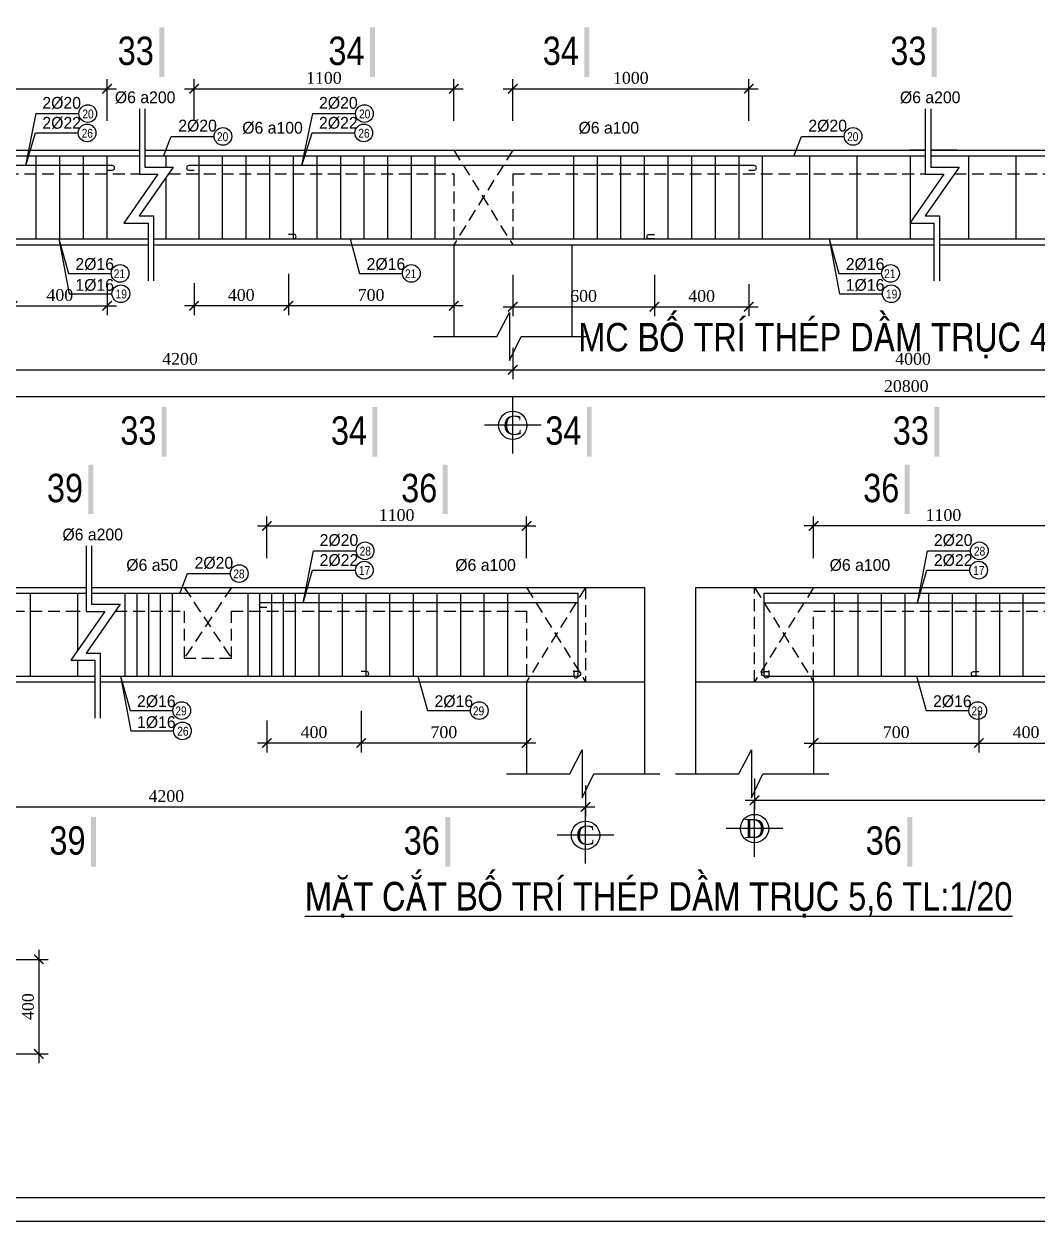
# Model space of a CAD drawing. Extents: x 394 to 4263, y -2056 to 752.
# Drawn here: x 3655 to 3869.5, y 157.9 to 411.4 of the extents above; entities that cross this region are included whole.
import ezdxf
from ezdxf.enums import TextEntityAlignment as Align

# ---------------------------------------------------------------- set-up
doc = ezdxf.new("R2010")
doc.units = 0
doc.header["$MEASUREMENT"] = 0
doc.linetypes.add('CENTER2', pattern=[1.125, 0.75, -0.125, 0.125, -0.125])
doc.linetypes.add('HIDDEN', pattern=[0.375, 0.25, -0.125])
doc.layers.get('0').update_dxf_attribs({"linetype": 'CONTINUOUS'})
doc.layers.get('DEFPOINTS').update_dxf_attribs({"linetype": 'CONTINUOUS'})
for name, color, linetype in [('cot', 8, 'CONTINUOUS'), ('DAI', 3, 'CONTINUOUS'), ('DIM', 1, 'CONTINUOUS'), ('DUT', 7, 'CENTER2'), ('MOTAAR', 1, 'CONTINUOUS'), ('TEXT', 7, 'CONTINUOUS'), ('THEP', 6, 'CONTINUOUS'), ('TU1', 9, 'CONTINUOUS'), ('TUONG', 7, 'CONTINUOUS')]:
    doc.layers.add(name, color=color, linetype=linetype)
doc.styles.add('DIM-NEW', font='')
doc.styles.add('style1', font='')
doc.styles.add('T2', font='')
doc.styles.get('DIM-NEW').set_extended_font_data('VNI-Helve-Condense')
doc.styles.get('style1').set_extended_font_data('VNI-Goudy')
doc.styles.get('T2').set_extended_font_data('VNI-Times')
doc.dimstyles.new('TL20', dxfattribs={"dimtxt": 2.5, "dimasz": 2, "dimexe": 2, "dimexo": 2, "dimgap": 1, "dimtad": 1, "dimdec": 0, "dimlfac": 20, "dimzin": 0, "dimdsep": 46, "dimtxsty": 'T2', "dimblk": 'ARCHTICK', "dimcen": 2.5, "dimdle": 2, "dimclrd": 1, "dimclre": 1, "dimclrt": 2, "dimadec": 0, "dimazin": 0, "dimtfac": 1, "dimtdec": 0, "dimtix": 1, "dimtofl": 0, "dimtmove": 0, "dimatfit": 0, "dimldrblk": 'ARCHTICK', "dimfxl": 1, "dimtolj": 1, "dimtzin": 0, "dimlwd": -1, "dimlwe": -1, "dimarcsym": 0})

# ---------------------------------------------------------------- blocks, each defined once
blk = doc.blocks.new('_ARCHTICK')
at = {"color": 0, "linetype": 'ByBlock', "const_width": 0.15}
blk.add_lwpolyline([(-0.5, -0.5), (0.5, 0.5)], dxfattribs=at)
blk = doc.blocks.new('*D108')
at = {"layer": 'DEFPOINTS', "color": 0, "transparency": 16777216}
for p in [(3466.01, 342.09), (4217.7, 342.09), (3466.01, 332.39)]:
    blk.add_point(p, dxfattribs=at)
at = {"layer": 'TUONG', "color": 1, "transparency": 16777216}
for p, q in [((3466.01, 340.09), (3466.01, 330.39)), ((4217.7, 340.09), (4217.7, 330.39)), ((4219.7, 332.39), (3464.01, 332.39))]:
    blk.add_line(p, q, dxfattribs=at)
at = {"layer": 'TUONG', "color": 1, "transparency": 16777216, "xscale": 2, "yscale": 2, "zscale": 2, "rotation": 180}
blk.add_blockref('_ARCHTICK', (3466.01, 332.39), dxfattribs=at)
at = {"layer": 'TUONG', "color": 1, "transparency": 16777216, "xscale": 2, "yscale": 2, "zscale": 2}
blk.add_blockref('_ARCHTICK', (4217.7, 332.39), dxfattribs=at)
at = {"layer": 'TUONG', "color": 2, "transparency": 16777216, "insert": (3841.85, 334.67), "char_height": 2.5, "attachment_point": 5, "style": 'T2'}
blk.add_mtext('\\A1;20800', dxfattribs=at)
blk = doc.blocks.new('*D106')
at = {"layer": 'DEFPOINTS', "color": 0, "transparency": 16777216}
for p in [(3617.59, 346.56), (3758.51, 344.77), (3758.51, 338.16)]:
    blk.add_point(p, dxfattribs=at)
at = {"layer": 'TUONG', "color": 1, "transparency": 16777216}
for p, q in [((3617.59, 344.56), (3617.59, 336.16)), ((3758.51, 342.77), (3758.51, 336.16)), ((3615.59, 338.16), (3760.51, 338.16))]:
    blk.add_line(p, q, dxfattribs=at)
at = {"layer": 'TUONG', "color": 1, "transparency": 16777216, "xscale": 2, "yscale": 2, "zscale": 2, "rotation": 180}
blk.add_blockref('_ARCHTICK', (3617.59, 338.16), dxfattribs=at)
at = {"layer": 'TUONG', "color": 1, "transparency": 16777216, "xscale": 2, "yscale": 2, "zscale": 2}
blk.add_blockref('_ARCHTICK', (3758.51, 338.16), dxfattribs=at)
at = {"layer": 'TUONG', "color": 2, "transparency": 16777216, "insert": (3688.05, 340.44), "char_height": 2.5, "attachment_point": 5, "style": 'T2'}
blk.add_mtext('\\A1;4200', dxfattribs=at)
blk = doc.blocks.new('*D105')
at = {"layer": 'DEFPOINTS', "color": 0, "transparency": 16777216}
for p in [(3758.51, 344.77), (3928.04, 344.77), (3928.04, 338.16)]:
    blk.add_point(p, dxfattribs=at)
at = {"layer": 'TUONG', "color": 1, "transparency": 16777216}
for p, q in [((3758.51, 342.77), (3758.51, 336.16)), ((3928.04, 342.77), (3928.04, 336.16)), ((3756.51, 338.16), (3930.04, 338.16))]:
    blk.add_line(p, q, dxfattribs=at)
at = {"layer": 'TUONG', "color": 1, "transparency": 16777216, "xscale": 2, "yscale": 2, "zscale": 2, "rotation": 180}
blk.add_blockref('_ARCHTICK', (3758.51, 338.16), dxfattribs=at)
at = {"layer": 'TUONG', "color": 1, "transparency": 16777216, "xscale": 2, "yscale": 2, "zscale": 2}
blk.add_blockref('_ARCHTICK', (3928.04, 338.16), dxfattribs=at)
at = {"layer": 'TUONG', "color": 2, "transparency": 16777216, "insert": (3843.28, 340.44), "char_height": 2.5, "attachment_point": 5, "style": 'T2'}
blk.add_mtext('\\A1;4000', dxfattribs=at)
blk = doc.blocks.new('truc2')
at = {"layer": 'MOTAAR'}
for p, q in [((0, -15), (0, 0)), ((7.5, -7.5), (-7.5, -7.5))]:
    blk.add_line(p, q, dxfattribs=at)
blk.add_lwpolyline([(0, -3.5), (0, -1.84)], dxfattribs=at)
blk.add_circle((0, -7.5), 3.75, dxfattribs=at)
at = {"layer": 'TEXT', "style": 'T2'}
blk.add_attdef('1', text='', height=5, dxfattribs=at).set_placement((0, -7.5), align=Align.MIDDLE_CENTER)
blk = doc.blocks.new('*D100')
at = {"layer": 'DEFPOINTS', "color": 0, "transparency": 16777216}
for p in [(3672.59, 397.66), (3617.59, 388.85), (3672.59, 388.85)]:
    blk.add_point(p, dxfattribs=at)
at = {"layer": 'TUONG', "color": 1, "transparency": 16777216}
for p, q in [((3617.59, 390.85), (3617.59, 399.66)), ((3672.59, 390.85), (3672.59, 399.66)), ((3615.59, 397.66), (3674.59, 397.66))]:
    blk.add_line(p, q, dxfattribs=at)
at = {"layer": 'TUONG', "color": 1, "transparency": 16777216, "xscale": 2, "yscale": 2, "zscale": 2, "rotation": 180}
blk.add_blockref('_ARCHTICK', (3617.59, 397.66), dxfattribs=at)
at = {"layer": 'TUONG', "color": 1, "transparency": 16777216, "xscale": 2, "yscale": 2, "zscale": 2}
blk.add_blockref('_ARCHTICK', (3672.59, 397.66), dxfattribs=at)
at = {"layer": 'TUONG', "color": 2, "transparency": 16777216, "insert": (3645.09, 399.94), "char_height": 2.5, "attachment_point": 5, "style": 'T2'}
blk.add_mtext('\\A1;1100', dxfattribs=at)
blk = doc.blocks.new('*D99')
at = {"layer": 'DEFPOINTS', "color": 0, "transparency": 16777216}
for p in [(3808.51, 397.66), (3758.51, 388.85), (3808.51, 388.85)]:
    blk.add_point(p, dxfattribs=at)
at = {"layer": 'TUONG', "color": 1, "transparency": 16777216}
for p, q in [((3758.51, 390.85), (3758.51, 399.66)), ((3808.51, 390.85), (3808.51, 399.66)), ((3756.51, 397.66), (3810.51, 397.66))]:
    blk.add_line(p, q, dxfattribs=at)
at = {"layer": 'TUONG', "color": 1, "transparency": 16777216, "xscale": 2, "yscale": 2, "zscale": 2, "rotation": 180}
blk.add_blockref('_ARCHTICK', (3758.51, 397.66), dxfattribs=at)
at = {"layer": 'TUONG', "color": 1, "transparency": 16777216, "xscale": 2, "yscale": 2, "zscale": 2}
blk.add_blockref('_ARCHTICK', (3808.51, 397.66), dxfattribs=at)
at = {"layer": 'TUONG', "color": 2, "transparency": 16777216, "insert": (3783.51, 399.94), "char_height": 2.5, "attachment_point": 5, "style": 'T2'}
blk.add_mtext('\\A1;1000', dxfattribs=at)
blk = doc.blocks.new('*D98')
at = {"layer": 'DEFPOINTS', "color": 0, "transparency": 16777216}
for p in [(3746.01, 397.66), (3691.01, 388.85), (3746.01, 388.85)]:
    blk.add_point(p, dxfattribs=at)
at = {"layer": 'TUONG', "color": 1, "transparency": 16777216}
for p, q in [((3691.01, 390.85), (3691.01, 399.66)), ((3746.01, 390.85), (3746.01, 399.66)), ((3689.01, 397.66), (3748.01, 397.66))]:
    blk.add_line(p, q, dxfattribs=at)
at = {"layer": 'TUONG', "color": 1, "transparency": 16777216, "xscale": 2, "yscale": 2, "zscale": 2, "rotation": 180}
blk.add_blockref('_ARCHTICK', (3691.01, 397.66), dxfattribs=at)
at = {"layer": 'TUONG', "color": 1, "transparency": 16777216, "xscale": 2, "yscale": 2, "zscale": 2}
blk.add_blockref('_ARCHTICK', (3746.01, 397.66), dxfattribs=at)
at = {"layer": 'TUONG', "color": 2, "transparency": 16777216, "insert": (3718.51, 399.94), "char_height": 2.5, "attachment_point": 5, "style": 'T2'}
blk.add_mtext('\\A1;1100', dxfattribs=at)
blk = doc.blocks.new('*D126')
at = {"layer": 'DEFPOINTS', "color": 0, "transparency": 16777216}
for p in [(3596.38, 253.98), (3773.92, 252.19), (3773.92, 245.58)]:
    blk.add_point(p, dxfattribs=at)
at = {"layer": 'TUONG', "color": 1, "transparency": 16777216}
for p, q in [((3596.38, 251.98), (3596.38, 243.58)), ((3773.92, 250.19), (3773.92, 243.58)), ((3594.38, 245.58), (3775.92, 245.58))]:
    blk.add_line(p, q, dxfattribs=at)
at = {"layer": 'TUONG', "color": 1, "transparency": 16777216, "xscale": 2, "yscale": 2, "zscale": 2, "rotation": 180}
blk.add_blockref('_ARCHTICK', (3596.38, 245.58), dxfattribs=at)
at = {"layer": 'TUONG', "color": 1, "transparency": 16777216, "xscale": 2, "yscale": 2, "zscale": 2}
blk.add_blockref('_ARCHTICK', (3773.92, 245.58), dxfattribs=at)
at = {"layer": 'TUONG', "color": 2, "transparency": 16777216, "insert": (3685.15, 247.86), "char_height": 2.5, "attachment_point": 5, "style": 'T2'}
blk.add_mtext('\\A1;4200', dxfattribs=at)
blk = doc.blocks.new('*D125')
at = {"layer": 'DEFPOINTS', "color": 0, "transparency": 16777216}
for p in [(3809.72, 253.6), (3979.46, 253.6), (3979.46, 247)]:
    blk.add_point(p, dxfattribs=at)
at = {"layer": 'TUONG', "color": 1, "transparency": 16777216}
for p, q in [((3809.72, 251.6), (3809.72, 245)), ((3979.46, 251.6), (3979.46, 245)), ((3807.72, 247), (3981.46, 247))]:
    blk.add_line(p, q, dxfattribs=at)
at = {"layer": 'TUONG', "color": 1, "transparency": 16777216, "xscale": 2, "yscale": 2, "zscale": 2, "rotation": 180}
blk.add_blockref('_ARCHTICK', (3809.72, 247), dxfattribs=at)
at = {"layer": 'TUONG', "color": 1, "transparency": 16777216, "xscale": 2, "yscale": 2, "zscale": 2}
blk.add_blockref('_ARCHTICK', (3979.46, 247), dxfattribs=at)
at = {"layer": 'TUONG', "color": 2, "transparency": 16777216, "insert": (3894.59, 249.28), "char_height": 2.5, "attachment_point": 5, "style": 'T2'}
blk.add_mtext('\\A1;4200', dxfattribs=at)
blk = doc.blocks.new('*D118')
at = {"layer": 'DEFPOINTS', "color": 0, "transparency": 16777216}
for p in [(3761.42, 305.08), (3706.42, 296.27), (3761.42, 296.27)]:
    blk.add_point(p, dxfattribs=at)
at = {"layer": 'TUONG', "color": 1, "transparency": 16777216}
for p, q in [((3706.42, 298.27), (3706.42, 307.08)), ((3761.42, 298.27), (3761.42, 307.08)), ((3704.42, 305.08), (3763.42, 305.08))]:
    blk.add_line(p, q, dxfattribs=at)
at = {"layer": 'TUONG', "color": 1, "transparency": 16777216, "xscale": 2, "yscale": 2, "zscale": 2, "rotation": 180}
blk.add_blockref('_ARCHTICK', (3706.42, 305.08), dxfattribs=at)
at = {"layer": 'TUONG', "color": 1, "transparency": 16777216, "xscale": 2, "yscale": 2, "zscale": 2}
blk.add_blockref('_ARCHTICK', (3761.42, 305.08), dxfattribs=at)
at = {"layer": 'TUONG', "color": 2, "transparency": 16777216, "insert": (3733.92, 307.36), "char_height": 2.5, "attachment_point": 5, "style": 'T2'}
blk.add_mtext('\\A1;1100', dxfattribs=at)
blk = doc.blocks.new('*D117')
at = {"layer": 'DEFPOINTS', "color": 0, "transparency": 16777216}
for p in [(3822.22, 305.08), (3822.22, 296.27), (3877.22, 296.27)]:
    blk.add_point(p, dxfattribs=at)
at = {"layer": 'TUONG', "color": 1, "transparency": 16777216}
for p, q in [((3822.22, 298.27), (3822.22, 307.08)), ((3877.22, 298.27), (3877.22, 307.08)), ((3879.22, 305.08), (3820.22, 305.08))]:
    blk.add_line(p, q, dxfattribs=at)
at = {"layer": 'TUONG', "color": 1, "transparency": 16777216, "xscale": 2, "yscale": 2, "zscale": 2, "rotation": 180}
blk.add_blockref('_ARCHTICK', (3822.22, 305.08), dxfattribs=at)
at = {"layer": 'TUONG', "color": 1, "transparency": 16777216, "xscale": 2, "yscale": 2, "zscale": 2}
blk.add_blockref('_ARCHTICK', (3877.22, 305.08), dxfattribs=at)
at = {"layer": 'TUONG', "color": 2, "transparency": 16777216, "insert": (3849.72, 307.36), "char_height": 2.5, "attachment_point": 5, "style": 'T2'}
blk.add_mtext('\\A1;1100', dxfattribs=at)
blk = doc.blocks.new('*D136')
at = {"layer": 'cot', "color": 1, "transparency": 16777216}
for p, q in [((3650.57, 213.29), (3660.13, 213.29)), ((3658.13, 215.29), (3658.13, 191.29)), ((3644.72, 193.29), (3660.13, 193.29))]:
    blk.add_line(p, q, dxfattribs=at)
at = {"layer": 'DEFPOINTS', "color": 0, "transparency": 16777216}
for p in [(3648.57, 213.29), (3642.72, 193.29), (3658.13, 193.29)]:
    blk.add_point(p, dxfattribs=at)
at = {"layer": 'cot', "color": 1, "transparency": 16777216, "xscale": 2, "yscale": 2, "zscale": 2}
for p, rotation in [((3658.13, 213.29), 90), ((3658.13, 193.29), 270)]:
    blk.add_blockref('_ARCHTICK', p, dxfattribs=dict(at, rotation=rotation))
at = {"layer": 'cot', "color": 2, "lineweight": -2, "transparency": 16777216, "insert": (3655.85, 203.29), "char_height": 2.5, "attachment_point": 5, "rotation": 90, "style": 'T2'}
blk.add_mtext('\\A1;400', dxfattribs=at)
blk = doc.blocks.new('*D158')
at = {"layer": 'DEFPOINTS', "color": 0, "transparency": 16777216}
for p in [(3652.59, 358.48), (3672.59, 358.48), (3672.59, 351.69)]:
    blk.add_point(p, dxfattribs=at)
at = {"layer": 'TUONG', "color": 1, "transparency": 16777216}
for p, q in [((3652.59, 356.48), (3652.59, 349.69)), ((3672.59, 356.48), (3672.59, 349.69)), ((3650.59, 351.69), (3674.59, 351.69))]:
    blk.add_line(p, q, dxfattribs=at)
at = {"layer": 'TUONG', "color": 1, "transparency": 16777216, "xscale": 2, "yscale": 2, "zscale": 2, "rotation": 180}
blk.add_blockref('_ARCHTICK', (3652.59, 351.69), dxfattribs=at)
at = {"layer": 'TUONG', "color": 1, "transparency": 16777216, "xscale": 2, "yscale": 2, "zscale": 2}
blk.add_blockref('_ARCHTICK', (3672.59, 351.69), dxfattribs=at)
at = {"layer": 'TUONG', "color": 2, "transparency": 16777216, "insert": (3662.59, 353.97), "char_height": 2.5, "attachment_point": 5, "style": 'T2'}
blk.add_mtext('\\A1;400', dxfattribs=at)
blk = doc.blocks.new('*D161')
at = {"layer": 'DEFPOINTS', "color": 0, "transparency": 16777216}
for p in [(3711.01, 360.48), (3746.01, 360.48), (3711.01, 351.69)]:
    blk.add_point(p, dxfattribs=at)
at = {"layer": 'TUONG', "color": 1, "transparency": 16777216}
for p, q in [((3711.01, 358.48), (3711.01, 349.69)), ((3746.01, 358.48), (3746.01, 349.69)), ((3748.01, 351.69), (3709.01, 351.69))]:
    blk.add_line(p, q, dxfattribs=at)
at = {"layer": 'TUONG', "color": 1, "transparency": 16777216, "xscale": 2, "yscale": 2, "zscale": 2, "rotation": 180}
blk.add_blockref('_ARCHTICK', (3711.01, 351.69), dxfattribs=at)
at = {"layer": 'TUONG', "color": 1, "transparency": 16777216, "xscale": 2, "yscale": 2, "zscale": 2}
blk.add_blockref('_ARCHTICK', (3746.01, 351.69), dxfattribs=at)
at = {"layer": 'TUONG', "color": 2, "transparency": 16777216, "insert": (3728.51, 353.97), "char_height": 2.5, "attachment_point": 5, "style": 'T2'}
blk.add_mtext('\\A1;700', dxfattribs=at)
blk = doc.blocks.new('*D160')
at = {"layer": 'DEFPOINTS', "color": 0, "transparency": 16777216}
for p in [(3691.01, 358.48), (3711.01, 358.48), (3691.01, 351.69)]:
    blk.add_point(p, dxfattribs=at)
at = {"layer": 'TUONG', "color": 1, "transparency": 16777216}
for p, q in [((3691.01, 356.48), (3691.01, 349.69)), ((3711.01, 356.48), (3711.01, 349.69)), ((3713.01, 351.69), (3689.01, 351.69))]:
    blk.add_line(p, q, dxfattribs=at)
at = {"layer": 'TUONG', "color": 1, "transparency": 16777216, "xscale": 2, "yscale": 2, "zscale": 2, "rotation": 180}
blk.add_blockref('_ARCHTICK', (3691.01, 351.69), dxfattribs=at)
at = {"layer": 'TUONG', "color": 1, "transparency": 16777216, "xscale": 2, "yscale": 2, "zscale": 2}
blk.add_blockref('_ARCHTICK', (3711.01, 351.69), dxfattribs=at)
at = {"layer": 'TUONG', "color": 2, "transparency": 16777216, "insert": (3701.01, 353.97), "char_height": 2.5, "attachment_point": 5, "style": 'T2'}
blk.add_mtext('\\A1;400', dxfattribs=at)
blk = doc.blocks.new('*D162')
at = {"layer": 'DEFPOINTS', "color": 0, "transparency": 16777216}
for p in [(3788.51, 358.26), (3808.51, 358.26), (3808.51, 351.48)]:
    blk.add_point(p, dxfattribs=at)
at = {"layer": 'TUONG', "color": 1, "transparency": 16777216}
for p, q in [((3788.51, 356.26), (3788.51, 349.48)), ((3808.51, 356.26), (3808.51, 349.48)), ((3786.51, 351.48), (3810.51, 351.48))]:
    blk.add_line(p, q, dxfattribs=at)
at = {"layer": 'TUONG', "color": 1, "transparency": 16777216, "xscale": 2, "yscale": 2, "zscale": 2, "rotation": 180}
blk.add_blockref('_ARCHTICK', (3788.51, 351.48), dxfattribs=at)
at = {"layer": 'TUONG', "color": 1, "transparency": 16777216, "xscale": 2, "yscale": 2, "zscale": 2}
blk.add_blockref('_ARCHTICK', (3808.51, 351.48), dxfattribs=at)
at = {"layer": 'TUONG', "color": 2, "transparency": 16777216, "insert": (3798.51, 353.76), "char_height": 2.5, "attachment_point": 5, "style": 'T2'}
blk.add_mtext('\\A1;400', dxfattribs=at)
blk = doc.blocks.new('*D163')
at = {"layer": 'DEFPOINTS', "color": 0, "transparency": 16777216}
for p in [(3758.51, 360.26), (3788.51, 360.26), (3788.51, 351.48)]:
    blk.add_point(p, dxfattribs=at)
at = {"layer": 'TUONG', "color": 1, "transparency": 16777216}
for p, q in [((3758.51, 358.26), (3758.51, 349.48)), ((3788.51, 358.26), (3788.51, 349.48)), ((3756.51, 351.48), (3790.51, 351.48))]:
    blk.add_line(p, q, dxfattribs=at)
at = {"layer": 'TUONG', "color": 1, "transparency": 16777216, "xscale": 2, "yscale": 2, "zscale": 2, "rotation": 180}
blk.add_blockref('_ARCHTICK', (3758.51, 351.48), dxfattribs=at)
at = {"layer": 'TUONG', "color": 1, "transparency": 16777216, "xscale": 2, "yscale": 2, "zscale": 2}
blk.add_blockref('_ARCHTICK', (3788.51, 351.48), dxfattribs=at)
at = {"layer": 'TUONG', "color": 2, "transparency": 16777216, "insert": (3773.51, 353.77), "char_height": 2.5, "attachment_point": 5, "style": 'T2'}
blk.add_mtext('\\A1;600', dxfattribs=at)
blk = doc.blocks.new('*D181')
at = {"layer": 'DEFPOINTS', "color": 0, "transparency": 16777216}
for p in [(3706.42, 265.9), (3726.42, 265.9), (3706.42, 259.11)]:
    blk.add_point(p, dxfattribs=at)
at = {"layer": 'TUONG', "color": 1, "transparency": 16777216}
for p, q in [((3706.42, 263.9), (3706.42, 257.11)), ((3726.42, 263.9), (3726.42, 257.11)), ((3728.42, 259.11), (3704.42, 259.11))]:
    blk.add_line(p, q, dxfattribs=at)
at = {"layer": 'TUONG', "color": 1, "transparency": 16777216, "xscale": 2, "yscale": 2, "zscale": 2, "rotation": 180}
blk.add_blockref('_ARCHTICK', (3706.42, 259.11), dxfattribs=at)
at = {"layer": 'TUONG', "color": 1, "transparency": 16777216, "xscale": 2, "yscale": 2, "zscale": 2}
blk.add_blockref('_ARCHTICK', (3726.42, 259.11), dxfattribs=at)
at = {"layer": 'TUONG', "color": 2, "transparency": 16777216, "insert": (3716.42, 261.39), "char_height": 2.5, "attachment_point": 5, "style": 'T2'}
blk.add_mtext('\\A1;400', dxfattribs=at)
blk = doc.blocks.new('*D180')
at = {"layer": 'DEFPOINTS', "color": 0, "transparency": 16777216}
for p in [(3726.42, 267.9), (3761.42, 267.9), (3726.42, 259.11)]:
    blk.add_point(p, dxfattribs=at)
at = {"layer": 'TUONG', "color": 1, "transparency": 16777216}
for p, q in [((3726.42, 265.9), (3726.42, 257.11)), ((3761.42, 265.9), (3761.42, 257.11)), ((3763.42, 259.11), (3724.42, 259.11))]:
    blk.add_line(p, q, dxfattribs=at)
at = {"layer": 'TUONG', "color": 1, "transparency": 16777216, "xscale": 2, "yscale": 2, "zscale": 2, "rotation": 180}
blk.add_blockref('_ARCHTICK', (3726.42, 259.11), dxfattribs=at)
at = {"layer": 'TUONG', "color": 1, "transparency": 16777216, "xscale": 2, "yscale": 2, "zscale": 2}
blk.add_blockref('_ARCHTICK', (3761.42, 259.11), dxfattribs=at)
at = {"layer": 'TUONG', "color": 2, "transparency": 16777216, "insert": (3743.92, 261.39), "char_height": 2.5, "attachment_point": 5, "style": 'T2'}
blk.add_mtext('\\A1;700', dxfattribs=at)
blk = doc.blocks.new('*D183')
at = {"layer": 'DEFPOINTS', "color": 0, "transparency": 16777216}
for p in [(3822.22, 267.9), (3857.22, 267.9), (3857.22, 259.11)]:
    blk.add_point(p, dxfattribs=at)
at = {"layer": 'TUONG', "color": 1, "transparency": 16777216}
for p, q in [((3822.22, 265.9), (3822.22, 257.11)), ((3857.22, 265.9), (3857.22, 257.11)), ((3820.22, 259.11), (3859.22, 259.11))]:
    blk.add_line(p, q, dxfattribs=at)
at = {"layer": 'TUONG', "color": 1, "transparency": 16777216, "xscale": 2, "yscale": 2, "zscale": 2, "rotation": 180}
blk.add_blockref('_ARCHTICK', (3822.22, 259.11), dxfattribs=at)
at = {"layer": 'TUONG', "color": 1, "transparency": 16777216, "xscale": 2, "yscale": 2, "zscale": 2}
blk.add_blockref('_ARCHTICK', (3857.22, 259.11), dxfattribs=at)
at = {"layer": 'TUONG', "color": 2, "transparency": 16777216, "insert": (3839.72, 261.39), "char_height": 2.5, "attachment_point": 5, "style": 'T2'}
blk.add_mtext('\\A1;700', dxfattribs=at)
blk = doc.blocks.new('*D182')
at = {"layer": 'DEFPOINTS', "color": 0, "transparency": 16777216}
for p in [(3857.22, 265.9), (3877.22, 265.9), (3877.22, 259.11)]:
    blk.add_point(p, dxfattribs=at)
at = {"layer": 'TUONG', "color": 1, "transparency": 16777216}
for p, q in [((3857.22, 263.9), (3857.22, 257.11)), ((3877.22, 263.9), (3877.22, 257.11)), ((3855.22, 259.11), (3879.22, 259.11))]:
    blk.add_line(p, q, dxfattribs=at)
at = {"layer": 'TUONG', "color": 1, "transparency": 16777216, "xscale": 2, "yscale": 2, "zscale": 2, "rotation": 180}
blk.add_blockref('_ARCHTICK', (3857.22, 259.11), dxfattribs=at)
at = {"layer": 'TUONG', "color": 1, "transparency": 16777216, "xscale": 2, "yscale": 2, "zscale": 2}
blk.add_blockref('_ARCHTICK', (3877.22, 259.11), dxfattribs=at)
at = {"layer": 'TUONG', "color": 2, "transparency": 16777216, "insert": (3867.22, 261.39), "char_height": 2.5, "attachment_point": 5, "style": 'T2'}
blk.add_mtext('\\A1;400', dxfattribs=at)

msp = doc.modelspace()

# ---------------------------------------------------------------- linework, layer by layer
at = {"layer": 'DAI'}
for p, q in [((3657.601, 365.878), (3657.601, 383.378)), ((3662.601, 365.878), (3662.601, 383.378)), ((3667.601, 365.878), (3667.601, 383.378)), ((3672.601, 365.878), (3672.601, 383.378)), ((3685.135, 381.056), (3685.135, 383.378)), ((3692.069, 365.878), (3692.069, 383.378)), ((3697.069, 365.878), (3697.069, 383.378)), ((3702.069, 365.878), (3702.069, 383.378)), ((3707.069, 365.878), (3707.069, 383.378)), ((3712.069, 365.878), (3712.069, 383.378)), ((3717.069, 365.878), (3717.069, 383.378)), ((3722.069, 365.878), (3722.069, 383.378)), ((3727.069, 365.878), (3727.069, 383.378)), ((3732.069, 365.878), (3732.069, 383.378)), ((3737.069, 365.878), (3737.069, 383.378)), ((3742.069, 365.878), (3742.069, 383.378)), ((3771.432, 365.878), (3771.432, 383.378)), ((3776.432, 365.878), (3776.432, 383.378)), ((3781.432, 365.878), (3781.432, 383.378)), ((3786.432, 365.878), (3786.432, 383.378)), ((3791.432, 365.878), (3791.432, 383.378)), ((3796.432, 365.878), (3796.432, 383.378)), ((3801.432, 365.878), (3801.432, 383.378)), ((3806.432, 365.878), (3806.432, 383.378)), ((3811.432, 365.878), (3811.432, 383.378)), ((3821.432, 365.878), (3821.432, 383.378)), ((3831.432, 365.878), (3831.432, 383.378)), ((3842.75, 365.878), (3842.75, 383.378)), ((3855.122, 365.878), (3855.122, 383.378)), ((3865.122, 365.878), (3865.122, 383.378)), ((3685.135, 365.878), (3685.135, 378.933)), ((3656.389, 273.297), (3656.389, 290.797)), ((3666.389, 278.794), (3666.389, 290.797)), ((3676.437, 273.297), (3676.437, 290.797)), ((3678.937, 273.297), (3678.937, 290.797)), ((3681.437, 273.297), (3681.437, 290.797)), ((3683.937, 273.297), (3683.937, 290.797)), ((3686.437, 273.297), (3686.437, 290.797)), ((3702.48, 273.297), (3702.48, 290.797)), ((3704.98, 273.297), (3704.98, 290.797)), ((3707.48, 273.297), (3707.48, 290.797)), ((3709.98, 273.297), (3709.98, 290.797)), ((3712.48, 273.297), (3712.48, 290.797)), ((3717.48, 273.297), (3717.48, 290.797)), ((3722.48, 273.297), (3722.48, 290.797)), ((3727.48, 273.297), (3727.48, 290.797)), ((3732.48, 273.297), (3732.48, 290.797)), ((3737.48, 273.297), (3737.48, 290.797)), ((3742.48, 273.297), (3742.48, 290.797)), ((3747.48, 273.297), (3747.48, 290.797)), ((3752.48, 273.297), (3752.48, 290.797)), ((3757.48, 273.297), (3757.48, 290.797)), ((3826.627, 273.297), (3826.627, 290.797)), ((3831.627, 273.297), (3831.627, 290.797)), ((3836.627, 273.297), (3836.627, 290.797)), ((3841.627, 273.297), (3841.627, 290.797)), ((3846.627, 273.297), (3846.627, 290.797)), ((3851.627, 273.297), (3851.627, 290.797)), ((3856.627, 273.297), (3856.627, 290.797)), ((3861.627, 273.297), (3861.627, 290.797)), ((3866.627, 273.297), (3866.627, 290.797)), ((3666.389, 273.297), (3666.389, 276.639))]:
    msp.add_line(p, q, dxfattribs=at)
at = {"layer": 'DUT', "linetype": 'HIDDEN', "ltscale": 10}
for p, q in [((3746.012, 384.628), (3758.512, 364.628)), ((3758.512, 384.628), (3746.012, 364.628)), ((3758.512, 379.628), (3845.876, 379.628)), ((3852.051, 379.628), (3928.042, 379.628)), ((3698.923, 292.047), (3688.923, 277.047)), ((3688.923, 292.047), (3698.923, 277.047)), ((3761.423, 292.047), (3773.923, 272.047)), ((3773.923, 292.047), (3761.423, 272.047)), ((3822.224, 292.047), (3809.724, 272.047)), ((3809.724, 292.047), (3822.224, 272.047))]:
    msp.add_line(p, q, dxfattribs=at)
for points in [[(3546.036, 379.628), (3605.088, 379.628), (3605.088, 364.628), (3617.588, 364.628), (3617.588, 379.628), (3679.444, 379.628)], [(3685.619, 379.628), (3746.012, 379.628), (3746.012, 364.628), (3758.512, 364.628)], [(3758.512, 379.628), (3758.512, 364.628)], [(3773.923, 292.047), (3773.923, 272.047), (3773.923, 272.047)], [(3809.724, 272.047), (3809.724, 272.047), (3809.724, 292.047)], [(3519.521, 287.047), (3583.875, 287.047), (3583.875, 272.047), (3596.375, 272.047), (3596.375, 287.047), (3664.407, 287.047)], [(3664.407, 287.047), (3668.178, 287.047)], [(3674.353, 287.047), (3688.923, 287.047)], [(3688.923, 287.047), (3688.923, 277.047), (3698.923, 277.047), (3698.923, 287.047)], [(3698.923, 287.047), (3761.423, 287.047), (3761.423, 272.047), (3773.923, 272.047)], [(3797.224, 272.047), (3797.224, 272.047), (3822.224, 272.047), (3822.224, 287.047), (3887.796, 287.047)]]:
    msp.add_lwpolyline(points, dxfattribs=at)
at = {"layer": 'TEXT', "ltscale": 10}
msp.add_lwpolyline([(3421.933, 157.88), (4262.933, 157.88), (4262.933, 751.88), (3421.933, 751.88)], close=True, dxfattribs=at)
for points in [[(3683.646, 400.15), (3684.696, 400.15), (3683.646, 410.65), (3684.696, 410.65)], [(3728.257, 400.15), (3729.307, 400.15), (3728.257, 410.65), (3729.307, 410.65)], [(3773.661, 400.15), (3774.711, 400.15), (3773.661, 410.65), (3774.711, 410.65)], [(3847.246, 400.15), (3848.296, 400.15), (3847.246, 410.65), (3848.296, 410.65)], [(3684.186, 319.739), (3685.236, 319.739), (3684.186, 330.239), (3685.236, 330.239)], [(3728.796, 319.739), (3729.846, 319.739), (3728.796, 330.239), (3729.846, 330.239)], [(3774.201, 319.739), (3775.251, 319.739), (3774.201, 330.239), (3775.251, 330.239)], [(3847.786, 319.739), (3848.836, 319.739), (3847.786, 330.239), (3848.836, 330.239)], [(3668.649, 307.569), (3669.699, 307.569), (3668.649, 318.069), (3669.699, 318.069)], [(3743.668, 307.569), (3744.718, 307.569), (3743.668, 318.069), (3744.718, 318.069)], [(3841.511, 307.569), (3842.561, 307.569), (3841.511, 318.069), (3842.561, 318.069)], [(3669.188, 232.935), (3670.238, 232.935), (3669.188, 243.435), (3670.238, 243.435)], [(3744.208, 232.935), (3745.258, 232.935), (3744.208, 243.435), (3745.258, 243.435)], [(3842.051, 232.935), (3843.101, 232.935), (3842.051, 243.435), (3843.101, 243.435)]]:
    msp.add_trace(points, dxfattribs=at)
at = {"layer": 'THEP', "ltscale": 10}
msp.add_lwpolyline([(3426.933, 162.88), (4257.933, 162.88), (4257.933, 746.88), (3426.933, 746.88)], close=True, dxfattribs=at)
for points in [[(3679.444, 383.378), (3541.008, 383.378)], [(3845.876, 383.378), (3680.591, 383.378)], [(3999.743, 383.378), (3847.023, 383.378)], [(3542.849, 365.878), (3681.286, 365.878)], [(3682.433, 365.878), (3847.718, 365.878)], [(3848.864, 365.878), (4001.585, 365.878)], [(3659.379, 290.797), (3514.492, 290.797)], [(3668.178, 290.797), (3659.379, 290.797)], [(3772.386, 290.797), (3669.325, 290.797)], [(3895.38, 290.797), (3811.782, 290.797)], [(3516.334, 273.297), (3661.22, 273.297)], [(3661.22, 273.297), (3670.019, 273.297)], [(3671.166, 273.297), (3772.386, 273.297)], [(3812.267, 273.297), (3893.581, 273.297)]]:
    msp.add_lwpolyline(points, dxfattribs=at)
for points in [[(3672.588, 380.441), (3673.715, 380.441, 1), (3673.715, 381.378), (3672.588, 381.378), (3606.338, 381.378), (3550.088, 381.378), (3548.96, 381.378, 1), (3548.96, 380.441), (3550.088, 380.441)], [(3808.512, 380.441), (3809.639, 380.441, 1), (3809.639, 381.378), (3808.512, 381.378), (3747.262, 381.378), (3691.012, 381.378), (3689.885, 381.378, 1), (3689.885, 380.441), (3691.012, 380.441)], [(3711.012, 365.878), (3712.139, 365.878, 1), (3712.139, 366.816), (3711.012, 366.816)], [(3788.512, 365.878), (3787.385, 365.878, -1), (3787.385, 366.816), (3788.512, 366.816)], [(3771.449, 274.446), (3771.449, 273.319, 1), (3772.386, 273.319), (3772.386, 290.837)], [(3812.719, 274.446), (3812.719, 273.319, -1), (3811.782, 273.319), (3811.782, 290.837)], [(3772.386, 288.797), (3762.673, 288.797), (3706.423, 288.797), (3705.296, 288.797, 1), (3705.296, 287.86), (3706.423, 287.86)], [(3811.782, 288.797), (3820.974, 288.797), (3877.224, 288.797), (3878.351, 288.797, -1), (3878.351, 287.86), (3877.224, 287.86)], [(3726.423, 273.297), (3727.55, 273.297, 1), (3727.55, 274.235), (3726.423, 274.235)], [(3771.338, 273.297), (3772.465, 273.297, 1), (3772.465, 274.235), (3771.338, 274.235)], [(3812.83, 273.297), (3811.703, 273.297, -1), (3811.703, 274.235), (3812.83, 274.235)], [(3857.224, 273.297), (3856.096, 273.297, -1), (3856.096, 274.235), (3857.224, 274.235)]]:
    msp.add_lwpolyline(points, format="xyb", dxfattribs=at)
at = {"layer": 'TU1', "lineweight": -2, "ltscale": 10}
for points in [[(3655.392, 381.378), (3657.563, 392.385), (3666.639, 392.385)], [(3713.839, 381.378), (3716.157, 392.385), (3725.232, 392.385)], [(3655.392, 381.378), (3657.408, 388.294), (3666.484, 388.294)], [(3713.839, 381.378), (3716.002, 388.294), (3725.077, 388.294)], [(3684.568, 383.378), (3686.184, 387.567), (3695.259, 387.567)], [(3818.014, 383.378), (3819.63, 387.567), (3828.705, 387.567)], [(3662.37, 365.878), (3664.562, 354.258), (3673.637, 354.258)], [(3662.37, 365.878), (3664.406, 358.551), (3673.482, 358.551)], [(3724.043, 365.878), (3726.08, 358.551), (3735.155, 358.551)], [(3825.522, 365.878), (3827.714, 354.258), (3836.79, 354.258)], [(3825.522, 365.878), (3827.559, 358.551), (3836.634, 358.551)], [(3714.113, 288.797), (3716.285, 299.804), (3725.36, 299.804)], [(3844.198, 288.797), (3846.37, 299.804), (3855.445, 299.804)], [(3688.023, 290.797), (3689.639, 294.987), (3698.714, 294.987)], [(3714.113, 288.797), (3716.13, 295.714), (3725.205, 295.714)], [(3844.198, 288.797), (3846.215, 295.714), (3855.29, 295.714)], [(3675.421, 273.297), (3677.613, 261.677), (3686.688, 261.677)], [(3675.421, 273.297), (3677.458, 265.971), (3686.533, 265.971)], [(3738.426, 273.297), (3740.463, 265.971), (3749.538, 265.971)], [(3844.002, 273.297), (3846.039, 265.971), (3855.114, 265.971)]]:
    msp.add_lwpolyline(points, dxfattribs=at)
at = {"layer": 'TU1', "ltscale": 10}
for centre in [(3668.514, 392.385), (3727.107, 392.385), (3668.359, 388.294), (3697.134, 387.567), (3726.952, 388.294), (3830.58, 387.567), (3675.357, 358.551), (3737.03, 358.551), (3838.509, 358.551), (3675.512, 354.258), (3838.665, 354.258), (3727.235, 299.804), (3857.32, 299.804), (3700.589, 294.987), (3727.08, 295.714), (3857.165, 295.714), (3688.408, 265.971), (3751.413, 265.971), (3856.989, 265.971), (3688.563, 261.677)]:
    msp.add_circle(centre, 1.875, dxfattribs=at)
at = {"layer": 'TUONG'}
for p, q in [((3541.008, 384.628), (3679.444, 384.628)), ((3680.591, 384.628), (3845.876, 384.628)), ((3758.512, 384.628), (3813.295, 384.628)), ((3847.023, 384.628), (3999.743, 384.628)), ((3847.023, 384.628), (3928.042, 384.628)), ((3630.088, 364.628), (3681.286, 364.628)), ((3682.433, 364.628), (3758.512, 364.628)), ((3746.012, 364.628), (3746.012, 345.18)), ((3758.512, 364.628), (3847.718, 364.628)), ((3771.012, 364.628), (3771.012, 345.18)), ((3848.864, 364.628), (3915.542, 364.628)), ((3514.492, 292.047), (3659.379, 292.047)), ((3659.379, 292.047), (3668.178, 292.047)), ((3669.325, 292.047), (3786.423, 292.047)), ((3786.423, 292.047), (3786.423, 252.599)), ((3797.224, 292.047), (3797.224, 252.599)), ((3797.224, 292.047), (3895.38, 292.047)), ((3608.875, 272.047), (3661.22, 272.047)), ((3661.22, 272.047), (3670.019, 272.047)), ((3671.166, 272.047), (3773.923, 272.047)), ((3761.423, 272.047), (3761.423, 252.599)), ((3773.923, 272.047), (3786.423, 272.047)), ((3797.224, 272.047), (3893.581, 272.047)), ((3822.224, 272.047), (3822.224, 252.599))]:
    msp.add_line(p, q, dxfattribs=at)
for points in [[(3679.444, 393.41), (3679.444, 379.556), (3683.36, 379.556), (3676.153, 369.22), (3681.286, 369.22), (3681.286, 356.967)], [(3680.591, 393.41), (3680.591, 381.056), (3686.615, 381.056), (3679.407, 370.72), (3682.433, 370.72), (3682.433, 356.967)], [(3845.876, 393.41), (3845.876, 379.556), (3849.792, 379.556), (3842.585, 369.22), (3847.718, 369.22), (3847.718, 356.967)], [(3847.023, 393.41), (3847.023, 381.056), (3853.047, 381.056), (3845.839, 370.72), (3848.864, 370.72), (3848.864, 356.967)], [(3845.876, 384.628), (3842.574, 384.628)], [(3852.574, 384.628), (3847.023, 384.628)], [(3741.751, 345.18), (3755.169, 345.18), (3757.824, 350.262), (3757.824, 340.097), (3760.258, 345.18), (3774.221, 345.18)], [(3668.178, 300.829), (3668.178, 286.975), (3672.093, 286.975), (3664.886, 276.639), (3670.019, 276.639), (3670.019, 264.386)], [(3669.325, 300.829), (3669.325, 288.475), (3675.348, 288.475), (3668.141, 278.139), (3671.166, 278.139), (3671.166, 264.386)], [(3757.162, 252.599), (3770.58, 252.599), (3773.235, 257.682), (3773.235, 247.516), (3775.669, 252.599), (3789.632, 252.599)], [(3792.962, 252.599), (3806.381, 252.599), (3809.036, 257.682), (3809.036, 247.516), (3811.47, 252.599), (3825.433, 252.599)]]:
    msp.add_lwpolyline(points, dxfattribs=at)

# ---------------------------------------------------------------- block references
at = {"layer": 'DIM', "ltscale": 10, "xscale": 0.8000000000000002, "yscale": 0.8000000000000002, "zscale": 0.8000000000000002}
for p, values in [((3758.512, 332.388), {'1': 'C'}), ((3809.724, 246.997), {'1': 'D'}), ((3773.923, 245.584), {'1': 'C'})]:
    msp.add_blockref('truc2', p, dxfattribs=at).add_auto_attribs(values)

# ---------------------------------------------------------------- texts
at = {"layer": 'TEXT', "ltscale": 10}
for s, height, style, p in [('33', 6, 'DIM-NEW', (3674.857, 402.691)), ('34', 6, 'DIM-NEW', (3719.467, 402.691)), ('34', 6, 'DIM-NEW', (3764.872, 402.691)), ('33', 6, 'DIM-NEW', (3838.457, 402.691)), ('2%%25420', 2.5, 'style1', (3658.889, 393.416)), ('%%2546 a200', 2.5, 'style1', (3674.244, 394.598)), ('2%%25420', 2.5, 'style1', (3717.483, 393.416)), ('%%2546 a200', 2.5, 'style1', (3840.501, 394.598)), ('20', 1.875, 'DIM-NEW', (3667.369, 391.378)), ('20', 1.875, 'DIM-NEW', (3725.963, 391.378)), ('2%%25422', 2.5, 'style1', (3658.889, 389.189)), ('2%%25420', 2.5, 'style1', (3687.669, 388.599)), ('%%2546 a100', 2.5, 'style1', (3701.222, 388.146)), ('2%%25422', 2.5, 'style1', (3717.483, 389.189)), ('%%2546 a100', 2.5, 'style1', (3772.44, 388.146)), ('2%%25420', 2.5, 'style1', (3821.115, 388.599)), ('26', 1.875, 'DIM-NEW', (3667.214, 387.288)), ('20', 1.875, 'DIM-NEW', (3695.869, 386.561)), ('26', 1.875, 'DIM-NEW', (3725.808, 387.288)), ('20', 1.875, 'DIM-NEW', (3829.315, 386.561)), ('2%%25416', 2.5, 'style1', (3665.887, 359.295)), ('2%%25416', 2.5, 'style1', (3727.561, 359.295)), ('2%%25416', 2.5, 'style1', (3829.04, 359.295)), ('1%%25416', 2.5, 'style1', (3665.887, 354.865)), ('21', 1.875, 'DIM-NEW', (3674.01, 357.545)), ('21', 1.875, 'DIM-NEW', (3735.683, 357.545)), ('1%%25416', 2.5, 'style1', (3829.04, 354.865)), ('21', 1.875, 'DIM-NEW', (3837.162, 357.545)), ('19', 1.875, 'DIM-NEW', (3674.406, 353.251)), ('19', 1.875, 'DIM-NEW', (3837.559, 353.251)), ('33', 6, 'DIM-NEW', (3675.396, 322.28)), ('34', 6, 'DIM-NEW', (3720.007, 322.28)), ('34', 6, 'DIM-NEW', (3765.411, 322.28)), ('33', 6, 'DIM-NEW', (3838.997, 322.28)), ('39', 6, 'DIM-NEW', (3659.859, 310.11)), ('36', 6, 'DIM-NEW', (3734.878, 310.11)), ('36', 6, 'DIM-NEW', (3832.722, 310.11)), ('%%2546 a200', 2.5, 'style1', (3663.139, 302.017)), ('2%%25420', 2.5, 'style1', (3717.611, 300.835)), ('2%%25420', 2.5, 'style1', (3847.696, 300.835)), ('2%%25422', 2.5, 'style1', (3717.611, 296.608)), ('28', 1.875, 'DIM-NEW', (3726.091, 298.798)), ('2%%25422', 2.5, 'style1', (3847.696, 296.608)), ('28', 1.875, 'DIM-NEW', (3856.176, 298.798)), ('%%2546 a50', 2.5, 'style1', (3676.666, 295.565)), ('2%%25420', 2.5, 'style1', (3691.125, 296.018)), ('%%2546 a100', 2.5, 'style1', (3746.34, 295.565)), ('%%2546 a100', 2.5, 'style1', (3825.619, 295.565)), ('28', 1.875, 'DIM-NEW', (3699.324, 293.98)), ('17', 1.875, 'DIM-NEW', (3725.936, 294.707)), ('17', 1.875, 'DIM-NEW', (3856.021, 294.707)), ('2%%25416', 2.5, 'style1', (3678.939, 266.714)), ('2%%25416', 2.5, 'style1', (3741.944, 266.714)), ('2%%25416', 2.5, 'style1', (3847.519, 266.714)), ('29', 1.875, 'DIM-NEW', (3687.061, 264.964)), ('29', 1.875, 'DIM-NEW', (3750.066, 264.964)), ('29', 1.875, 'DIM-NEW', (3855.642, 264.964)), ('1%%25416', 2.5, 'style1', (3678.939, 262.284)), ('26', 1.875, 'DIM-NEW', (3687.458, 260.67)), ('39', 6, 'DIM-NEW', (3660.399, 235.476)), ('36', 6, 'DIM-NEW', (3735.418, 235.476)), ('36', 6, 'DIM-NEW', (3833.261, 235.476))]:
    msp.add_text(s, height=height, dxfattribs=dict(at, style=style)).set_placement(p)
at = {"layer": 'TEXT', "style": 'DIM-NEW'}
for s, p in [('MC BOÁ TRÍ THEÙP DAÀM TRUÏC 4,8 TL:1/20', (3772.371, 342.052)), ('%%UMAËT CAÉT BOÁ TRÍ THEÙP DAÀM TRUÏC 5,6 TL:1/20', (3714.493, 223.64))]:
    msp.add_text(s, height=6, dxfattribs=at).set_placement(p)

# ---------------------------------------------------------------- dimensions: what is measured, and where the dimension line sits
at = {"layer": 'cot', "lineweight": -2, "ltscale": 10}
dim = msp.add_linear_dim(base=(3658.133, 193.286), p1=(3648.57, 213.286), p2=(3642.715, 193.286), angle=90, dimstyle='TL20', dxfattribs=at)
dim.commit()
dim.dimension.update_dxf_attribs({"geometry": '*D136', "text_midpoint": (3655.854, 203.286)})
at = {"layer": 'TUONG'}
for base, p1, p2, picture, middle in [((3672.588, 397.657), (3617.588, 388.848), (3672.588, 388.848), '*D100', (3645.088, 399.937)), ((3746.012, 397.657), (3691.012, 388.848), (3746.012, 388.848), '*D98', (3718.512, 399.937)), ((3808.512, 397.657), (3758.512, 388.848), (3808.512, 388.848), '*D99', (3783.512, 399.937)), ((3788.512, 351.478), (3758.512, 360.264), (3788.512, 360.264), '*D163', (3773.512, 353.772)), ((3672.588, 351.692), (3652.588, 358.479), (3672.588, 358.479), '*D158', (3662.588, 353.972)), ((3808.512, 351.478), (3788.512, 358.264), (3808.512, 358.264), '*D162', (3798.512, 353.757)), ((3761.423, 305.076), (3706.423, 296.267), (3761.423, 296.267), '*D118', (3733.923, 307.356)), ((3857.224, 259.112), (3822.224, 267.898), (3857.224, 267.898), '*D183', (3839.724, 261.391)), ((3877.224, 259.112), (3857.224, 265.898), (3877.224, 265.898), '*D182', (3867.224, 261.391))]:
    dim = msp.add_linear_dim(base=base, p1=p1, p2=p2, dimstyle='TL20', dxfattribs=at)
    dim.commit()
    dim.dimension.update_dxf_attribs({"geometry": picture, "text_midpoint": middle})
for base, p1, p2, picture, middle in [((3711.012, 351.692), (3746.012, 360.479), (3711.012, 360.479), '*D161', (3728.512, 353.972)), ((3691.012, 351.692), (3711.012, 358.479), (3691.012, 358.479), '*D160', (3701.012, 353.972)), ((3822.224, 305.076), (3877.224, 296.267), (3822.224, 296.267), '*D117', (3849.724, 307.356)), ((3726.423, 259.112), (3761.423, 267.898), (3726.423, 267.898), '*D180', (3743.923, 261.391)), ((3706.423, 259.112), (3726.423, 265.898), (3706.423, 265.898), '*D181', (3716.423, 261.391))]:
    dim = msp.add_linear_dim(base=base, p1=p1, p2=p2, angle=180, dimstyle='TL20', dxfattribs=at)
    dim.commit()
    dim.dimension.update_dxf_attribs({"geometry": picture, "text_midpoint": middle})
for base, p1, p2, text, picture, middle in [((3758.512, 338.165), (3617.588, 346.557), (3758.512, 344.773), '4200', '*D106', (3688.05, 340.445)), ((3928.042, 338.165), (3758.512, 344.773), (3928.042, 344.773), '4000', '*D105', (3843.277, 340.445)), ((3773.923, 245.584), (3596.375, 253.976), (3773.923, 252.192), '4200', '*D126', (3685.149, 247.864)), ((3979.458, 246.997), (3809.724, 253.605), (3979.458, 253.605), '4200', '*D125', (3894.591, 249.277))]:
    dim = msp.add_linear_dim(base=base, p1=p1, p2=p2, text=text, dimstyle='TL20', override={"dimtmove": 1}, dxfattribs=at)
    dim.commit()
    dim.dimension.update_dxf_attribs({"geometry": picture, "text_midpoint": middle})
dim = msp.add_linear_dim(base=(3466.009, 332.388), p1=(4217.699, 342.086), p2=(3466.009, 342.086), text='20800', dimstyle='TL20', dxfattribs=at)
dim.commit()
dim.dimension.update_dxf_attribs({"geometry": '*D108', "text_midpoint": (3841.854, 334.668)})

doc.saveas('drawing.dxf')
